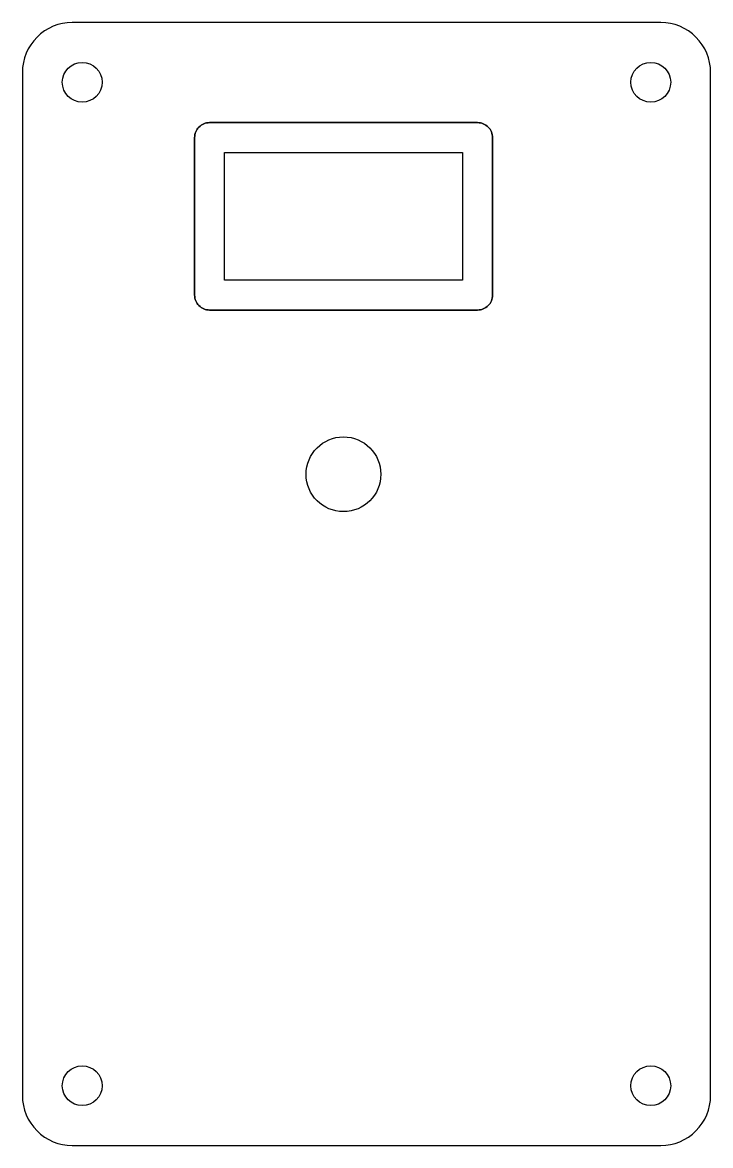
# Model space of a CAD drawing. Header units: millimetres. Extents: x -35 to 35, y -58 to 55.
import ezdxf

# ---------------------------------------------------------------- set-up
doc = ezdxf.new("R2010")
doc.units = ezdxf.units.MM

msp = doc.modelspace()

# ---------------------------------------------------------------- linework, layer by layer
for points in [[(-34.53, 49.59), (-34.53, -53.09, 0.414214), (-29.53, -58.09), (29.53, -58.09, 0.414214), (34.53, -53.09), (34.53, 49.59, 0.414214), (29.53, 54.59), (-29.53, 54.59, 0.414214)], [(-17.25, 27.24), (-17.25, 43.04, -0.414214), (-15.75, 44.54), (11.15, 44.54, -0.414214), (12.65, 43.04), (12.65, 27.24, -0.414214), (11.15, 25.74), (-15.75, 25.74, -0.414214)], [(-17.25, 27.24, 0.414214), (-15.75, 25.74), (11.15, 25.74, 0.414214), (12.65, 27.24), (12.65, 43.04, 0.414214), (11.15, 44.54), (-15.75, 44.54, 0.414214), (-17.25, 43.04)]]:
    msp.add_lwpolyline(points, format="xyb", close=True)
msp.add_lwpolyline([(9.65, 28.74), (-14.25, 28.74), (-14.25, 41.54), (9.65, 41.54)], close=True)
for centre, radius in [((-28.53, 48.59), 2), ((28.53, 48.59), 2), ((-2.31, 9.26), 3.75), ((-28.53, -52.09), 2), ((28.53, -52.09), 2)]:
    msp.add_circle(centre, radius)

doc.saveas('drawing.dxf')
